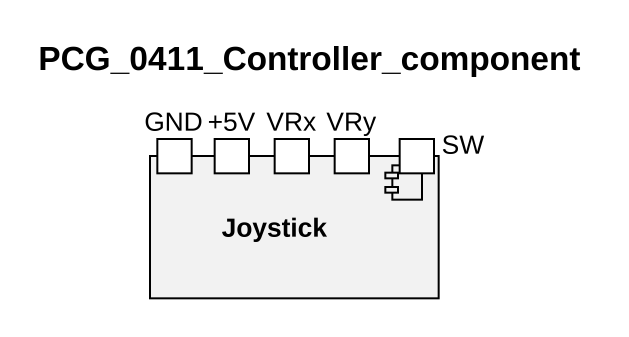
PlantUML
@startuml
title PCG_0411_Controller_component
component Joystick {
  port GND
  port "+5V" as p5V
  port VRx
  port VRy
  port SW
}
@enduml
